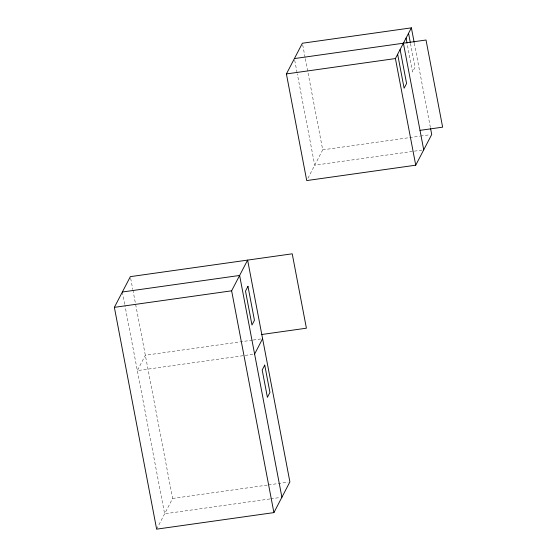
<?xml version="1.0" encoding="UTF-8"?>
<svg xmlns="http://www.w3.org/2000/svg" width="557" height="557" viewBox="0 0 557 557"><rect width="100%" height="100%" fill="white"/><g stroke="black" fill="none" stroke-linecap="round" stroke-linejoin="round"><path stroke-width="0.42" stroke-dasharray="2.79 2.09" d="M307.924 178.268L322.705 149.861L305.313 58.582M156.635 529.15L172.621 498.445L132.956 290.315M322.705 149.861L419.7 136.18M420.556 136.061L429.997 134.731M422.004 150.084L314.712 165.22L297.32 73.935M252.328 340.153L145.335 355.248L137.342 370.6L244.335 355.512M253.184 340.035L262.598 338.705M245.191 355.387L254.605 354.057M172.621 498.445L267.632 485.043M268.488 484.917L288.178 482.139M269.915 498.947L164.628 513.798L124.963 305.647M270.765 498.821L280.185 497.498M414.317 43.202L430.415 127.664M410.488 43.502L415.014 67.272L412.542 72.013L407.209 44.003M302.709 44.936L305.152 57.733M294.716 60.288L297.16 73.085M130.679 278.354L132.796 289.459M122.359 292L124.803 304.811"/><path stroke-width="0.84" d="M273.905 512.607L231.635 290.81L247.621 260.098L289.891 481.902L273.905 512.607L156.635 529.15L114.366 307.353L130.352 276.641L292.23 253.811L306.406 328.198L261.797 334.492M430.575 128.514L431.717 134.488L415.731 165.192L306.726 180.572L286.402 73.935L302.388 43.23L411.393 27.85L414.157 42.353M415.731 165.192L395.407 58.555L411.393 27.85M254.605 354.057L262.598 338.705M294.395 58.582L426.021 40.013L442.634 127.163L420.006 130.359M286.402 73.935L395.407 58.555M122.359 292L239.628 275.457L281.898 497.255M114.366 307.353L231.635 290.81M408.546 33.323L410.321 42.659M406.074 38.064L407.049 43.154M403.4 43.202L423.724 149.84M400.107 49.524L406.582 83.473L404.11 88.215L397.642 54.266M247.976 286.34L245.505 291.081L251.973 325.03L254.445 320.289L247.976 286.34M264.735 365.107L262.187 370.001L267.395 397.308L269.943 392.42L264.735 365.107"/></g></svg>
